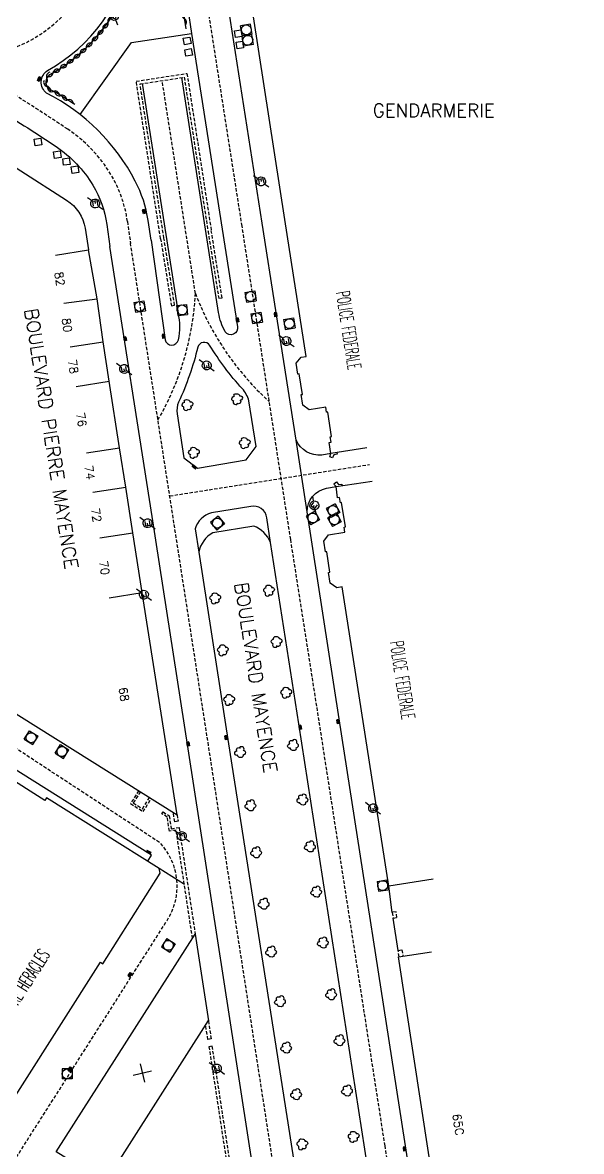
# Model space of a CAD drawing. Header units: millimetres. Extents: x 155000 to 156001, y 122000 to 123001.
# Drawn here: x 155916.3 to 156000, y 122209 to 122378.2 of the extents above; entities that cross this region are included whole.
import ezdxf
from ezdxf.enums import TextEntityAlignment as Align

# ---------------------------------------------------------------- set-up
doc = ezdxf.new("R2010")
doc.units = ezdxf.units.MM
doc.linetypes.add('DASHED', pattern=[0.75, 0.5, -0.25])
doc.layers.get('0').update_dxf_attribs({"linetype": 'CONTINUOUS'})
for name, color, linetype in [('W0001', 6, 'DASHED'), ('W0008', 7, 'CONTINUOUS'), ('W0100', 7, 'CONTINUOUS'), ('W0112', 1, 'DASHED'), ('W0300', 7, 'CONTINUOUS'), ('W0310', 3, 'CONTINUOUS'), ('W0334', 7, 'CONTINUOUS'), ('W0400', 7, 'CONTINUOUS'), ('W0420', 7, 'CONTINUOUS'), ('W0471', 7, 'CONTINUOUS'), ('W0984', 7, 'CONTINUOUS'), ('W0989', 7, 'CONTINUOUS'), ('W0991', 7, 'CONTINUOUS'), ('W1102', 7, 'CONTINUOUS')]:
    doc.layers.add(name, color=color, linetype=linetype)
doc.styles.get("Standard").update_dxf_attribs({"font": 'romans.shx', "width": 0.85})

# ---------------------------------------------------------------- blocks, each defined once
blk = doc.blocks.new('t310o')
at = {"color": 0, "linetype": 'Continuous'}
for centre, start, end in [((-0.4999987064074958, 0.3750017247803044), 216.8699, 323.1304), ((0.5000012935925042, -0.3749982752196956), 36.8699, 143.1303)]:
    blk.add_arc(centre, 0.625, start, end, dxfattribs=at)
blk = doc.blocks.new('t112o')
at = {"color": 0, "linetype": 'Continuous'}
for p, q in [((-0.5, 0.5), (0.5, 0.5)), ((-0.5, -0.5), (-0.5, 0.5)), ((0.5, 0.5), (0.5, -0.5)), ((0.5, -0.5), (-0.5, -0.5))]:
    blk.add_line(p, q, dxfattribs=at)
blk = doc.blocks.new('T420')
for p, q in [((0.7499999999708962, 0.75), (-0.7500000000291038, 0.75)), ((-0.7500000000291038, 0.75), (-0.7500000000291038, -0.75)), ((0.75, 0.75), (0.75, -0.75)), ((0.7499999999708962, -0.75), (-0.7500000000291038, -0.75))]:
    blk.add_line(p, q)
blk.add_ellipse((0, 0), major_axis=(-0.5303300858918937, 0.5303300858918937), ratio=0.9999999999925214, start_param=3.926990816990981, end_param=10.21017612417057)
blk = doc.blocks.new('T471')
for p, q in [((-0.333334, 0.333334), (-0.333334, -0.333334)), ((-0.333334, 0.333334), (0.333334, 0.333334)), ((-0.333334, 0), (0, 0)), ((0.500001, 0.500001), (1.000002, 1.000002)), ((-0.500001, -0.500001), (-1.000002, -1.000002)), ((-0.333334, -0.333334), (0.333334, -0.333334))]:
    blk.add_line(p, q)
blk.add_ellipse((0, 0), major_axis=(0.4714054636000732, 0.4714054636000732), ratio=1, start_param=5.497787143782138, end_param=11.78097245096172)
blk = doc.blocks.new('T400')
for p, q in [((-0.15, 0.3), (0.15, 0.3)), ((-0.15, -0.25), (-0.15, 0.3)), ((-0.15, 0.15), (0.15, 0.15)), ((-0.15, 0), (0.15, 0)), ((0.15, 0.3), (0.15, -0.25)), ((-0.15, -0.15), (0.15, -0.15)), ((-0.15, -0.25), (-0.15, -0.3)), ((-0.15, -0.3), (0.15, -0.3)), ((0.15, -0.3), (0.15, -0.25))]:
    blk.add_line(p, q)
blk = doc.blocks.new('t991o')
at = {"color": 0, "linetype": 'Continuous'}
for p, q in [((-1, 1), (1, -1)), ((-1, -1), (1, 1))]:
    blk.add_line(p, q, dxfattribs=at)
blk = doc.blocks.new('T300')
for p, q in [((-0.7999991999999999, 0.5142852), (-0.8571420000000001, 0.3428568)), ((-0.8571420000000001, 0.3428568), (-0.8571420000000001, 0.1714284)), ((-0.8571420000000001, 0.1714284), (-0.7428564, 0.05714279999999999)), ((-0.6857135999999999, 0.6285708), (-0.7999991999999999, 0.5142852)), ((-0.7999991999999999, -0.05714279999999999), (-0.7428564, 0.05714279999999999)), ((-0.7428564, 0.05714279999999999), (-0.6857135999999999, 0.1142856)), ((-0.5714279999999999, 0.6857135999999999), (-0.6857135999999999, 0.6285708)), ((-0.4571423999999999, 0.6857135999999999), (-0.5714279999999999, 0.6857135999999999)), ((-0.285714, 0.6285708), (-0.4571423999999999, 0.6857135999999999)), ((-0.285714, 0.6285708), (-0.1714284, 0.7428564)), ((-0.2285712, 0.5714279999999999), (-0.285714, 0.6285708)), ((-0.1714284, 0.7428564), (-0.05714279999999999, 0.7999991999999999)), ((-0.05714279999999999, 0.7999991999999999), (0.05714279999999999, 0.7999991999999999)), ((0.05714279999999999, 0.7999991999999999), (0.2285712, 0.7428564)), ((0.2285712, 0.7428564), (0.3428568, 0.6285708)), ((0.3428568, 0.6285708), (0.3999996, 0.5142852)), ((0.4571423999999999, 0.4571423999999999), (0.3428568, 0.4571423999999999)), ((0.3999996, 0.5142852), (0.3999996, 0.4571423999999999)), ((0.5714279999999999, 0.3999996), (0.4571423999999999, 0.4571423999999999)), ((0.5714279999999999, 0.3999996), (0.6857135999999999, 0.285714)), ((0.6857135999999999, 0.285714), (0.7428564, 0.1714284)), ((0.7428564, 0.05714279999999999), (0.6857135999999999, -0.1714284)), ((0.7428564, 0.1714284), (0.7428564, 0.05714279999999999)), ((-0.7999991999999999, -0.1714284), (-0.7999991999999999, -0.05714279999999999)), ((-0.7999991999999999, -0.2285712), (-0.7999991999999999, -0.1714284)), ((-0.7428564, -0.3428568), (-0.7999991999999999, -0.2285712)), ((-0.6857135999999999, -0.3999996), (-0.7428564, -0.3428568)), ((-0.5142852, -0.4571423999999999), (-0.6857135999999999, -0.3999996)), ((-0.3999996, -0.4571423999999999), (-0.5142852, -0.4571423999999999)), ((-0.3999996, -0.4571423999999999), (-0.3428568, -0.4571423999999999)), ((-0.3428568, -0.4571423999999999), (-0.3428568, -0.3999996)), ((-0.3428568, -0.5142852), (-0.3428568, -0.4571423999999999)), ((-0.285714, -0.6285708), (-0.3428568, -0.5142852)), ((-0.1714284, -0.7428564), (-0.285714, -0.6285708)), ((-0.05714279999999999, -0.7999991999999999), (-0.1714284, -0.7428564)), ((0.05714279999999999, -0.7999991999999999), (-0.05714279999999999, -0.7999991999999999)), ((0.1714284, -0.7428564), (0.05714279999999999, -0.7999991999999999)), ((0.2285712, -0.6857135999999999), (0.1714284, -0.7428564)), ((0.285714, -0.4571423999999999), (0.2285712, -0.4571423999999999)), ((0.285714, -0.6285708), (0.2285712, -0.6857135999999999)), ((0.4571423999999999, -0.3999996), (0.285714, -0.4571423999999999)), ((0.3428568, -0.5142852), (0.285714, -0.6285708)), ((0.3428568, -0.5142852), (0.3428568, -0.4571423999999999)), ((0.5714279999999999, -0.3428568), (0.4571423999999999, -0.3999996)), ((0.6285708, -0.285714), (0.5714279999999999, -0.3428568)), ((0.6857135999999999, -0.1714284), (0.6285708, -0.285714))]:
    blk.add_line(p, q)

msp = doc.modelspace()

# ---------------------------------------------------------------- linework, layer by layer
at = {"layer": 'W0001'}
msp.add_line((155949.1647414594, 122347.658268923), (155942.7562911717, 122388.6730963381), dxfattribs=at)
msp.add_lwpolyline([(155899.0673256762, 122411.4494588835, 113.8767783330052), (155899.711778303, 122411.7456994492, 0.008781421591290021)], format="xyb", close=True, dxfattribs=at)
for points in [[(155905.1315901827, 122373.2378734286, -0.01844768476199494), (155923.0524948121, 122362.1781155784, -0.1107111923238299), (155929.5079599972, 122355.3922557978, -0.1004246443142164), (155931.9970190552, 122348.3498811711), (155932.4613268038, 122345.0411789474)], [(155953.2421853702, 122321.3729905109, -0.1190147371359196), (155942.1767396622, 122337.5772333421), (155937.1990774417, 122369.4668388806)], [(155972.47695, 122062.0369), (155983.1601080179, 122078.9028311418), (155985.7976713477, 122083.0668584291, 0.1715275075384559), (155988.6178498704, 122095.3955604889), (155981.9254864714, 122139.3269423217), (155981.5061724813, 122139.2630653963), (155980.8541898286, 122143.4678059156), (155974.2325993793, 122186.4235071741), (155970.5834696127, 122209.8310152042), (155960.7012461385, 122273.5242053504), (155956.447907246, 122300.7072759451), (155949.1647414594, 122347.658268923)], [(155933.1437815309, 122000), (155944.1322507552, 122017.0548467079), (155951.1214816105, 122028.322163332), (155972.47695, 122062.0369, 0.1565088581048477), (155974.3684600795, 122073.5093392067), (155971.4113399614, 122093.4676607973), (155966.3378999361, 122126.7276458325), (155964.5012021083, 122138.5240705027), (155958.2584981908, 122178.6275956634), (155953.8759873447, 122206.7764384292), (155944.1392251211, 122269.8184358029), (155938.7361753465, 122304.6313247977), (155932.4613268038, 122345.0411789474)], [(155942.1767396622, 122337.5772333421, -0.1193633042160592), (155936.5660743864, 122318.6067160267, 0.1469333808299153)]]:
    msp.add_lwpolyline(points, format="xyb", dxfattribs=at)
at = {"layer": 'W0001', "flags": 128}
msp.add_lwpolyline([(155938.3321482479, 122307.2332483363), (155968.2627878284, 122311.9323731441)], dxfattribs=at)
msp.add_lwpolyline([(155880.2988689124, 122292.3400459386), (155873.8449942438, 122296.571891053, 0.3378213921234247), (155868.7583512407, 122296.209146615), (155858.92075, 122280.5876, 0.4142135622039166), (155859.9326168053, 122275.1429403786), (155869.7056508648, 122269.0231450996, -0.4142135622039166), (155870.9936869322, 122263.476929805), (155855.641139099, 122238.9354918886), (155840.2668932358, 122214.4076411039, -0.4142135622039166), (155834.7149386476, 122213.1445729125), (155824.9419045881, 122219.2643681914, 0.4142135622039166), (155819.38995, 122218.0013), (155810.5331451777, 122204.0510191838, 0.4142135623730951), (155811.7962133679, 122198.4990645937), (155869.0189978086, 122162.4871494668), (155878.4304370476, 122156.5525295948, 0.3916673116344891), (155884.3918006263, 122158.9161051357), (155910.1870270112, 122199.973606401), (155932.207152784, 122234.6218126684), (155937.9434092426, 122243.6227420723, 0.3388562437548717), (155936.9452, 122255.1967)], format="xyb", close=True, dxfattribs=at)
at = {"layer": 'W0008'}
for points in [[(155952.1646585092, 122348.1206060972), (155946.929, 122381.7, -0.3756375722107499), (155950.4468, 122386.1268), (155956.0223, 122387.0231), (155980.2619, 122390.9164), (156000, 122394.1337811472)], [(155935.5544192332, 122345.5606916185), (155935.1011099099, 122348.5020306316, 0.08222829361520094), (155933.1639000255, 122354.4070000133, 0.1554282175268347), (155919.8842, 122367.5788, -0.5050862606509138), (155920.0065, 122370.9781, 0.2218735858259909), (155932.6289, 122388.3667, -0.6469634787066417), (155936.0954, 122388.9326, 0.03836359377513744), (155938.9926, 122385.206, -0.1772722715947578), (155941.0249, 122380.214), (155941.5714, 122376.5327), (155946.1648244096, 122347.1959317487)], [(155946.1648244096, 122347.1959317487), (155948.4652, 122332.5913, -0.8147276522176703), (155946.6413, 122331.8133, -0.08361138289781689), (155945.6406, 122334.7057), (155940.1590574853, 122369.9209833666)], [(155935.5544192332, 122345.5606916185), (155937.6335721687, 122330.6362659682, 0.7999514636163503), (155939.630199389, 122330.6148001444, 0.1045714376686434), (155939.6199, 122334.6379), (155934.2390973982, 122369.0126943946)], [(155894.4773673161, 122353.9424417487), (155899.6367, 122362.0185, -0.2987400390416617), (155909.1439, 122366.3996, -0.1016002164249567), (155912.7557, 122365.0759, -0.009006006538851086), (155921.3083, 122359.5721, -0.1107111923238643), (155926.8182, 122353.7802, -0.1004246443141574), (155928.8916, 122347.9141), (155929.3559077485, 122344.6053977763)], [(155962.4699, 122313.5856), (155961.0974, 122313.3539, -0.3269342647271122), (155957.2922, 122315.5838), (155954.2451, 122334.9936), (155952.1646585092, 122348.1206060972)], [(155969.5142, 122063.9035, 0.1921261654629478), (155971.7618000408, 122073.1058000041), (155970.4134, 122082.6726), (155964.1263, 122123.2841), (155963.7451, 122123.2302), (155961.4381, 122138.0472), (155955.1954, 122178.1507), (155950.8126, 122206.3014), (155941.0759, 122269.343), (155935.6733, 122304.153), (155929.3559077485, 122344.6053977763)], [(155981.1887262093, 122183.4260751845, -0.3146787451292026), (155977.2145484523, 122186.6622799437), (155977.0449, 122187.7642), (155973.5313, 122210.4876), (155963.6878, 122273.8343), (155958.9111, 122304.82, -0.3592992287057797), (155961.8279, 122308.3857), (155963.2385, 122308.6253)]]:
    msp.add_lwpolyline(points, format="xyb", dxfattribs=at)
for points in [[(155944.3095999732, 122329.8229999837, 0.6276794991024094), (155942.5275000223, 122329.5228999935, -0.05017638316367146), (155939.6564999929, 122321.2928000033, 0.1465909782784019), (155939.4421003081, 122319.5180000532), (155940.4581, 122312.9567), (155942.467, 122311.4101), (155949.792, 122312.6189), (155951.2864, 122314.6404), (155950.1872, 122321.469, 0.1272650871904963), (155949.1862, 122323.3051, -0.04710215422642226)], [(155982.5489, 122090.2923, 0.3739753443022116), (155985.5997003286, 122094.9555000451), (155979.3696, 122135.8524), (155978.9582939929, 122135.7897429846), (155977.84, 122143.0018), (155971.219, 122185.9537), (155967.5697, 122209.3623), (155957.6881, 122273.0515), (155953.4226, 122300.2409, 0.2088426033023261), (155950.9186000164, 122302.7172000426), (155944.8090001138, 122301.7205997902, 0.2294378115613025), (155942.694, 122298.775), (155947.1449, 122270.0765), (155956.756, 122208.4918), (155961.2965, 122179.1446), (155967.3089, 122140.2435), (155969.6149194023, 122125.387257891), (155969.2509, 122125.3321), (155974.018, 122093.8712, 0.4363857146414777), (155979.4679, 122089.6066, 0.03002089260391297)]]:
    msp.add_lwpolyline(points, format="xyb", close=True, dxfattribs=at)
msp.add_lwpolyline([(155935.033663333, 122252.4811729031), (155935.6088, 122253.4002), (155871.809080303, 122293.4669727361), (155871.1480670758, 122292.4144183193)], dxfattribs=at)
at = {"layer": 'W0100'}
for points in [[(155955.5707482267, 122348.6455412435), (155950.1358, 122383.9107), (155970.3266, 122386.9525)], [(155967.8784878284, 122314.4125231441), (155962.4699, 122313.5856), (155962.2058, 122315.2581), (155962.5033902874, 122315.305091686), (155962.3776, 122316.1017), (155962.5590258163, 122316.1291398384), (155962.0075, 122319.7757), (155961.8196, 122319.7547), (155961.6947, 122320.5357), (155959.2248, 122320.1446), (155958.2657, 122320.8345), (155958.0355, 122322.4198), (155958.2185771141, 122322.449558706), (155957.7178716873, 122325.5299246473), (155957.5227, 122325.4982), (155957.2701, 122327.0993), (155957.9933666188, 122328.0334949572), (155958.7539123051, 122328.1339787334), (155955.5707482267, 122348.6455412435)], [(155884.849432543, 122299.5912101929), (155882.1926, 122295.3555), (155939.4254774574, 122259.4564029344), (155934.1806, 122292.7362), (155932.7943, 122301.7042), (155931.7412, 122308.5336), (155930.8139, 122314.4531), (155929.2643, 122324.407), (155928.3397, 122330.3358), (155927.4359, 122336.7828), (155926.1551, 122344.1121)], [(155977.7692567973, 122249.7876069057), (155971.1454, 122248.7577), (155964.174632707, 122293.5902611406), (155963.3375, 122293.4601), (155962.3712, 122294.1464), (155962.1313, 122295.762), (155962.3275374759, 122295.7916488985), (155961.8623000318, 122298.8709208514), (155961.6775, 122298.843), (155961.43, 122300.4427), (155962.1171, 122301.4098), (155964.5572, 122301.7777), (155964.4525, 122302.5615), (155964.6362, 122302.6028), (155964.0814401442, 122306.2312719146), (155963.8926, 122306.2024), (155963.774114186, 122307.0059378216), (155963.4836, 122306.9631), (155963.2385, 122308.6253), (155968.6470878284, 122309.4522231441)], [(155910.0349, 122209.2503), (155927.9408715713, 122237.3470966281), (155928.2868, 122237.1273), (155936.9119, 122250.6995), (155936.7613, 122251.4), (155919.8704, 122261.9705), (155919.6174913625, 122261.5730361), (155869.4607, 122293.4881), (155868.807, 122293.3723), (155860.2476, 122279.7665), (155877.5525, 122268.912), (155877.7656814847, 122269.2528022869), (155911.2703656614, 122248.2946732083), (155911.0988, 122248.0204), (155914.5863565585, 122245.8656207032), (155896.7211, 122217.7442), (155910.0349, 122209.2503)], [(155944.1116208035, 122228.5967497099), (155928.6508, 122204.4051), (155921.3297, 122208.9621), (155942.1513975316, 122241.5419493789), (155944.1134, 122228.585)], [(156000, 122189.399197892), (155980.5618, 122186.3821), (155972.5915, 122238.1373), (155977.533244184, 122238.8983285279)]]:
    msp.add_lwpolyline(points, dxfattribs=at)
msp.add_lwpolyline([(155899.3909, 122350.7868), (155904.6575, 122359.0615), (155905.8918, 122358.2911), (155906.2936, 122358.9001), (155908.1254, 122359.343), (155908.7256, 122358.9374), (155909.498, 122360.1479), (155916.0339, 122355.9496), (155922.8896121271, 122351.5425164216, -0.2134133432714442), (155925.6428, 122347.3269), (155926.1551, 122344.1121)], format="xyb", dxfattribs=at)
at = {"layer": 'W0112'}
for points in [[(155936.9616630607, 122345.7775713268), (155933.3111, 122369.3757), (155940.9127, 122370.542), (155944.5573463182, 122346.9481926059)], [(155937.4553753823, 122345.8536606172), (155933.8812329274, 122368.9577878838), (155940.4951984145, 122369.9725568729), (155944.0636340457, 122346.872103323)], [(155944.0636340457, 122346.872103323), (155945.671, 122336.8428), (155946.168, 122336.9054), (155944.5573463182, 122346.9481926059)], [(155936.9616630607, 122345.7775713268), (155938.5833, 122335.73), (155939.0637, 122335.8146), (155937.4553753823, 122345.8536606172)], [(155963.3658582933, 122313.7225837511), (155963.4031, 122313.479), (155962.9318, 122313.4012), (155962.7316, 122312.948), (155962.3276, 122313.0922), (155962.4699, 122313.5856)], [(155963.2385, 122308.6253), (155962.9068, 122309.0329), (155963.2866, 122309.3278), (155963.6179, 122308.9441), (155964.0907, 122309.0086), (155964.1284987873, 122308.7613725977)], [(155933.6761610738, 122263.0626390016), (155932.4607, 122261.1209), (155934.3463, 122259.9271), (155935.5685266708, 122261.8756601309)], [(155933.9303037929, 122262.9032289816), (155932.873352386, 122261.214714381), (155934.252238288, 122260.3417222353), (155935.3143840592, 122262.0350700835)], [(155941.7425663221, 122240.9022484512), (155939.2830340095, 122257.144841996), (155938.2816, 122256.9932), (155937.9527, 122259.0956), (155937.1667, 122259.6043), (155937.3416146406, 122259.8745632348), (155938.2485027594, 122259.2876243212), (155938.5501449976, 122257.3594618351), (155939.7292, 122257.538), (155942.1513975316, 122241.5419493789)], [(155939.4254774574, 122259.4564029344), (155939.5805, 122258.4874), (155939.0867782592, 122258.4084136555), (155938.862639868, 122259.8094405965)], [(155972.6916724947, 122238.1527265626), (155972.5457, 122239.1006), (155973.1168, 122239.1988), (155973.2643145177, 122238.2409134253)], [(155944.1116208035, 122228.5967497099), (155944.1134, 122228.585), (155944.5351, 122225.8705), (155944.0410264175, 122225.7937452276), (155943.7045317877, 122227.9597748044)]]:
    msp.add_lwpolyline(points, dxfattribs=at)
msp.add_lwpolyline([(155971.7952, 122243.9619), (155972.3690281517, 122244.0426446736), (155972.2481281517, 122244.9018446736), (155971.6743, 122244.8211)], close=True, dxfattribs=at)
msp.add_lwpolyline([(155950.5636999999, 122182.419, -0.2430742698690678), (155951.0031, 122183.5178), (155944.6996, 122224.7735), (155944.205336035, 122224.6979809104), (155950.4713949467, 122183.6873286311, 0.2037685123087997), (155950.0685516806, 122182.3464766424)], format="xyb", dxfattribs=at)
at = {"layer": 'W0310'}
msp.add_lwpolyline([(155924.093, 122365.8713, 0.03537431386030196), (155920.2848329375, 122368.1861707981, -0.4840153321974656), (155920.3899840331, 122370.3637231506, 0.2212143596915211), (155933.3336380183, 122388.2015675424, -0.6405051648624924), (155935.4920396865, 122388.5337157075, 0.03836359208055133), (155938.4572636552, 122384.7196181082, -0.1787018631597911), (155940.3033682441, 122380.1487430535), (155940.7407650774, 122377.2023771572)], format="xyb", dxfattribs=at)
at = {"layer": 'W0334'}
for points in [[(155924.8872, 122364.3757), (155932.5788, 122375.1732), (155941.5714, 122376.5327)], [(155958.9111, 122304.82), (155957.2922, 122315.5838)], [(155940.5179859307, 122248.9892987652), (155936.7613, 122251.4)]]:
    msp.add_lwpolyline(points, dxfattribs=at)
msp.add_lwpolyline([(155953.4226, 122300.2409), (155952.8545, 122303.9406, 0.4663600761836622), (155950.4573000709, 122305.6205997351), (155944.5819999686, 122304.6868001119, 0.255502943362151), (155942.1393, 122302.2994), (155942.694, 122298.775)], format="xyb", dxfattribs=at)
at = {"layer": 'W0334', "flags": 128}
for points in [[(155971.6743, 122244.8211), (155971.1454, 122248.7577)], [(155972.5457, 122239.1006), (155971.7952, 122243.9619)]]:
    msp.add_lwpolyline(points, dxfattribs=at)
at = {"layer": 'W1102'}
for p, q in [((155921.2174022897, 122343.3252446631), (155926.1551, 122344.1121)), ((155922.4815032436, 122336.0882469073), (155927.4359, 122336.7828)), ((155923.399414448, 122329.5653594351), (155928.3397, 122330.3358)), ((155924.3238091483, 122323.6378758754), (155929.2643, 122324.407)), ((155925.8741451337, 122313.6792787841), (155930.8139, 122314.4531)), ((155926.7995911611, 122307.7715991993), (155931.7412, 122308.5336)), ((155927.8529903071, 122300.9403577133), (155932.7943, 122301.7042)), ((155929.2410191085, 122291.9612544433), (155934.1806, 122292.7362))]:
    msp.add_line(p, q, dxfattribs=at)

# ---------------------------------------------------------------- block references
at = {"layer": 'W0112'}
for p, rotation in [((155948.6216, 122376.5), 278.898873569113), ((155940.9383, 122375.4009), 280.650563836073), ((155948.8308, 122374.8012), 278.898873569113), ((155941.1625, 122373.6939), 280.650563836073), ((155918.6017, 122360.2725), 277.988112351154), ((155921.5055, 122358.3562), 277.988112351154), ((155922.8587, 122357.3363), 277.988112351154), ((155924.1501, 122356.1243), 277.988112351154)]:
    msp.add_blockref('t112o', p, dxfattribs=dict(at, rotation=rotation))
at = {"layer": 'W0300'}
for p, rotation in [((155948.4317, 122321.8226), 98.76462760565131), ((155940.99, 122320.933), 98.76462760565131), ((155949.5755, 122315.2337), 98.76462760565131), ((155941.9568, 122313.7842), 98.76462760565131), ((155953.2137, 122293.1262), 98.91594722754613), ((155945.1584, 122291.9725), 98.91594722754613), ((155954.3455, 122285.4466), 98.91594722754613), ((155946.2963, 122284.1875), 98.91594722754613), ((155955.7945, 122277.8301), 98.91594722754613), ((155947.2523, 122276.7554), 98.91594722754613), ((155956.7839, 122269.8071), 279.089243386123), ((155948.8623, 122268.7382), 279.089243386123), ((155950.4035, 122260.7666), 279.089243386123), ((155958.1938, 122261.6347), 279.089243386123), ((155959.3213, 122254.6009), 279.089243386123), ((155951.2618, 122253.7212), 279.089243386123), ((155960.2607, 122247.8317), 279.089243386123), ((155952.3949, 122246.0124), 279.089243386123), ((155953.5035, 122238.8433), 279.089243386123), ((155961.2604, 122240.2065), 279.089243386123), ((155962.4966, 122232.4444), 279.089243386123), ((155954.8446, 122231.4063), 279.089243386123), ((155963.7414, 122225.5565), 279.089243386123), ((155955.7622, 122224.461), 279.089243386123), ((155957.2526, 122217.4738), 279.089243386123), ((155964.8837, 122218.0194), 279.089243386123), ((155958.2063, 122210.1582), 98.79487753868227), ((155965.891, 122211.2835), 98.79487753868227)]:
    msp.add_blockref('T300', p, dxfattribs=dict(at, rotation=rotation))
at = {"layer": 'W0310'}
for p, rotation in [((155929.0718560253, 122378.18309362), 54.92912769654811), ((155940.5123976447, 122378.7406919422), 278.4440594254935), ((155927.5397524955, 122376.2087858577), 49.44647195422358), ((155928.3294240524, 122377.1776102932), 52.18779982538584), ((155925.8260239795, 122374.3898941789), 43.9638162118991), ((155926.7046486965, 122375.2788376873), 46.7051440830614), ((155923.9463505219, 122372.7430608361), 38.48116046957458), ((155924.9058892758, 122373.5439898807), 41.22248834073684), ((155921.9179305084, 122371.2833538055), 32.99850472725009), ((155922.9496038394, 122371.9889401524), 35.73983259841229), ((155919.937905375, 122369.8183269184), 65.10934050043906), ((155920.853691747, 122370.6279166894), 30.25717685608784), ((155919.9563518648, 122368.6101734048), 116.6401456092345), ((155920.9125942349, 122367.8539637727), 151.4672779547912), ((155921.9986552179, 122367.2352821361), 149.1961605591754), ((155923.0593459224, 122366.5740479449), 146.9250431635595)]:
    msp.add_blockref('t310o', p, dxfattribs=dict(at, rotation=rotation))
at = {"layer": 'W0400'}
for p, rotation in [((155918.7619, 122369.6701), 155.2636736668576), ((155934.4644, 122349.8448), 193.438320943566), ((155954.1891, 122334.3819), 188.9219146840415), ((155948.469, 122333.5815), 188.9219146840415), ((155931.6367, 122330.769), 188.7646276056513), ((155937.4114, 122331.1527), 188.7646276056513), ((155942.0191, 122311.5705), 52.40825910915398), ((155963.5674, 122273.3885), 188.832602509007), ((155957.8819, 122272.5461), 188.832602509007), ((155941.0957, 122270.0654), 188.8702062122202), ((155946.7926, 122271.0094), 188.8702062122202), ((155935.1618, 122253.8503), 241.1812293615869), ((155932.3758, 122235.4873999999), 327.4174591728359), ((155923.3551, 122221.3593), 327.4174591731478), ((155973.5129, 122209.3585), 188.8608417789538)]:
    msp.add_blockref('T400', p, dxfattribs=dict(at, rotation=rotation))
at = {"layer": 'W0420'}
for p, rotation in [((155949.8045, 122377.0669), 278.898873569113), ((155950.017, 122375.4992), 278.898873569113), ((155950.443, 122337.1076), 98.9219146840415), ((155933.8196, 122335.606), 98.76462760565131), ((155940.1857, 122335.0963), 96.1925339716266), ((155951.3514, 122333.9101), 98.9219146840415), ((155956.2476, 122333.046), 98.9219146840415), ((155962.7938, 122305.025), 28.73556216786239), ((155945.4745, 122303.1521), 39.7654763963201), ((155959.7665, 122303.9182), 28.73556216786239), ((155962.9903, 122303.6619), 28.73556216786239), ((155917.5728, 122270.9883), 147.814217296599), ((155922.1904, 122268.9337), 147.814217296599), ((155970.2284, 122248.8269), 98.00963318802461), ((155938.1145, 122239.8846), 57.5688658513006)]:
    msp.add_blockref('T420', p, dxfattribs=dict(at, rotation=rotation))
msp.add_blockref('T420', (155922.9497, 122220.6063), dxfattribs=at)
at = {"layer": 'W0471'}
for p, rotation in [((155929.992, 122379.154), 65.2636736668576), ((155952.021, 122354.3621), 278.898873569113), ((155927.1557, 122351.0487), 277.988112351154), ((155955.8218, 122330.4379), 98.9219146840415), ((155943.864, 122326.7945), 98.76462760565131), ((155931.4918, 122326.2544), 98.76462760565131), ((155959.9942, 122305.8088), 53.52622334078761), ((155935.0077, 122303.1406), 98.82206439321989), ((155934.4681, 122292.4308), 98.82206439321989), ((155968.7937, 122260.425), 98.00963318802461), ((155940.1521, 122256.2625), 279.089243386123), ((155945.399, 122221.4368), 98.68709534116448)]:
    msp.add_blockref('T471', p, dxfattribs=dict(at, rotation=rotation))
at = {"layer": 'W0991', "rotation": 328.0999063960945}
msp.add_blockref('t991o', (155934.2332842343, 122220.7665013744), dxfattribs=at)

# ---------------------------------------------------------------- texts
at = {"layer": 'W0984'}
msp.add_text('GENDARMERIE', height=2, dxfattribs=at).set_placement((155977.8664435766, 122364.9978033768), align=Align.MIDDLE)
at = {"layer": 'W0984', "width": 0.5}
for s, rotation, p in [('POLICE FEDERALE', 278.8212944433489, (155965.1399447061, 122332.0590525272)), ('POLICE FEDERALE', 278.8212944433489, (155973.2081723129, 122279.6199150249)), ('CENTRE HERACLES', 57.49152052051746, (155916.2796835645, 122233.7619745665))]:
    msp.add_text(s, height=2, rotation=rotation, dxfattribs=at).set_placement(p, align=Align.MIDDLE)
at = {"layer": 'W0989'}
for s, rotation, p in [('BOULEVARD PIERRE MAYENCE', 278.8805002895712, (155920.5887017624, 122315.7924747299)), ('BOULEVARD MAYENCE', 278.8268403394701, (155951.2275115865, 122280.0097824735))]:
    msp.add_text(s, height=2, rotation=rotation, dxfattribs=at).set_placement(p, align=Align.MIDDLE)
at = {"layer": 'W0991'}
for s, rotation, p in [('82', 279.9123832088515, (155921.8411032436, 122339.7528969073)), ('80', 278.0101565955613, (155922.9404588458, 122332.8268031712)), ('78', 278.8639136367895, (155923.8616117981, 122326.6016176552)), ('76', 278.8486727021561, (155925.098977141, 122318.6585773298)), ('74', 278.9031058256132, (155926.3368681474, 122310.7254389917)), ('72', 278.7661441895065, (155927.3262907341, 122304.3559784563)), ('70', 278.7874750080755, (155928.5470047078, 122296.4508060783)), ('68', 278.916164747023, (155931.4763809267, 122277.5007874909)), ('65C', 278.8227554957653, (155981.5486382169, 122213.0284247047))]:
    msp.add_text(s, height=1.25, rotation=rotation, dxfattribs=at).set_placement(p, align=Align.MIDDLE)

doc.saveas('drawing.dxf')
